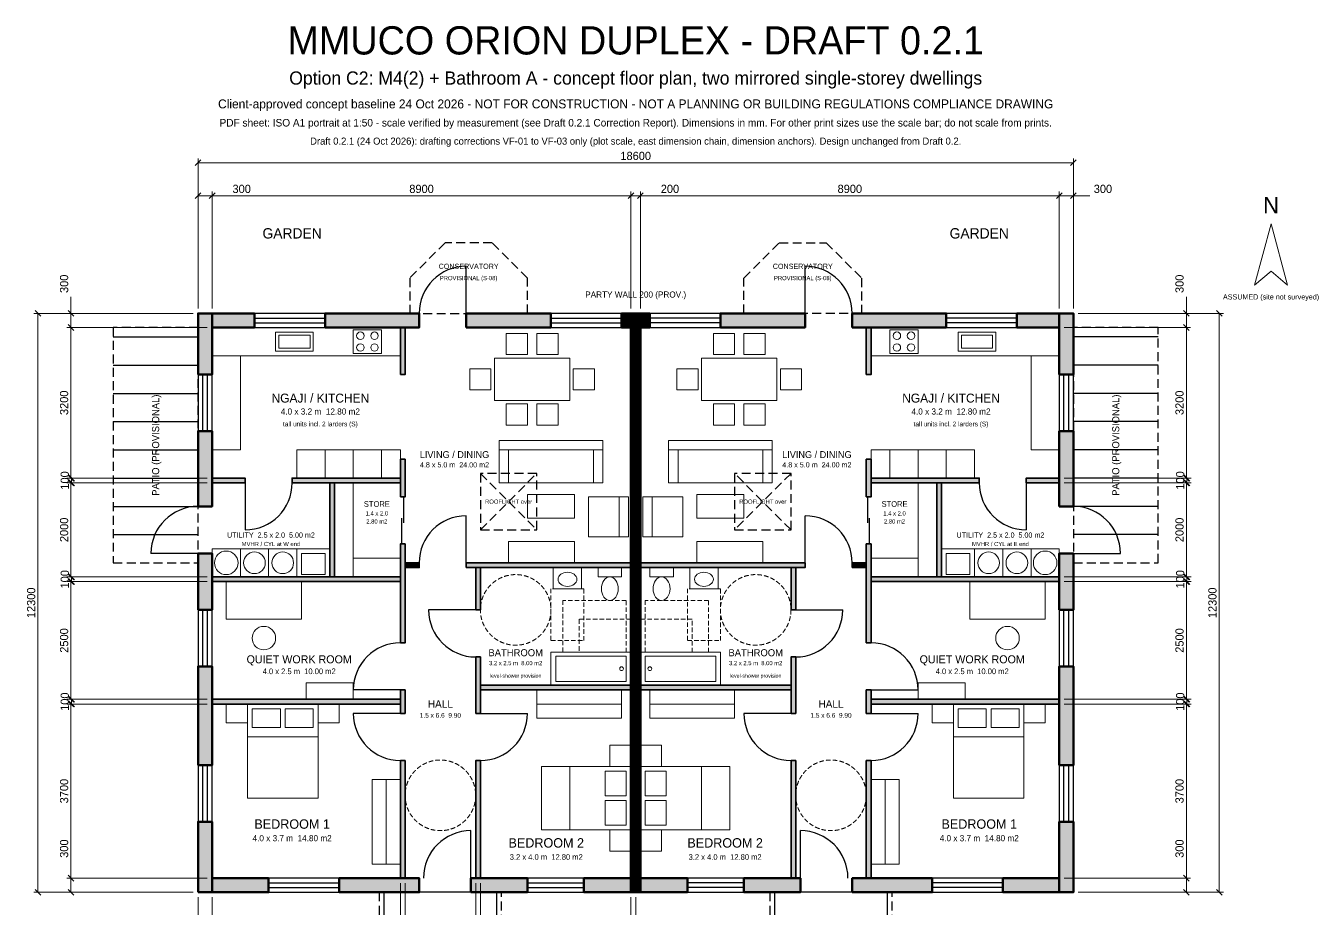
# Model space of a CAD drawing. Header units: millimetres. Extents: x -3999 to 23780, y -11246 to 18409.
# Drawn here: x -3658 to 23780, y -358 to 18409 of the extents above; entities that cross this region are included whole.
import ezdxf
from ezdxf.enums import TextEntityAlignment as Align

# ---------------------------------------------------------------- set-up
doc = ezdxf.new("R2010")
doc.units = ezdxf.units.MM
doc.header["$LTSCALE"] = 15
doc.linetypes.add('DASHED', pattern=[19.05, 12.7, -6.35])
doc.linetypes.add('HIDDEN', pattern=[9.525, 6.35, -3.175])
for name, color, linetype, lineweight in [('A-ACCS', 3, 'HIDDEN', 13), ('A-ANNO-DIMS', 1, 'Continuous', 18), ('A-ANNO-TEXT', 7, 'Continuous', 25), ('A-DOOR', 4, 'Continuous', 25), ('A-EXT', 3, 'Continuous', 25), ('A-FURN', 8, 'Continuous', 18), ('A-GLAZ', 5, 'Continuous', 25), ('A-PROV', 30, 'DASHED', 25), ('A-ROOF', 6, 'DASHED', 25), ('A-SANI', 4, 'Continuous', 18), ('A-WALL-EXT', 7, 'Continuous', 50), ('A-WALL-INT', 8, 'Continuous', 35), ('A-WALL-PARTY', 1, 'Continuous', 50)]:
    doc.layers.add(name, color=color, linetype=linetype, lineweight=lineweight)
doc.dimstyles.new('ORION', dxfattribs={"dimscale": 70, "dimtxt": 2.5, "dimasz": 2.5, "dimexe": 1.25, "dimexo": 1.5, "dimgap": 0.8, "dimtad": 1, "dimdec": 0, "dimdsep": 46, "dimtxsty": 'Standard', "dimtsz": 1.25, "dimcen": 2.5, "dimadec": 0, "dimazin": 0, "dimtfac": 1, "dimtdec": 4, "dimtmove": 0, "dimatfit": 3, "dimfxl": 1, "dimtzin": 0, "dimarcsym": 0})

# ---------------------------------------------------------------- blocks, each defined once
blk = doc.blocks.new('*D1')
at = {"layer": 'A-ANNO-DIMS', "color": 0}
for p, q in [((-62, 15438), (62, 15562)), ((0, 12405), (0, 15588)), ((0, 15500), (18600, 15500)), ((18538, 15438), (18662, 15562)), ((18600, 12405), (18600, 15588))]:
    blk.add_line(p, q, dxfattribs=at)
at = {"layer": 'A-ANNO-DIMS', "color": 0, "insert": (9300, 15644), "char_height": 175, "attachment_point": 5}
blk.add_mtext('18600', dxfattribs=at)
blk = doc.blocks.new('*D2')
at = {"layer": 'A-ANNO-DIMS', "color": 0}
for p, q in [((-62, 14738), (62, 14862)), ((0, 12405), (0, 14888)), ((238, 14738), (362, 14862)), ((300, 12405), (300, 14888)), ((0, 14800), (300, 14800)), ((300, 14800), (650, 14800))]:
    blk.add_line(p, q, dxfattribs=at)
at = {"layer": 'A-ANNO-DIMS', "color": 0, "insert": (928, 14944), "char_height": 175, "attachment_point": 5}
blk.add_mtext('300', dxfattribs=at)
blk = doc.blocks.new('*D3')
at = {"layer": 'A-ANNO-DIMS', "color": 0}
for p, q in [((238, 14738), (362, 14862)), ((300, 12405), (300, 14888)), ((9138, 14738), (9262, 14862)), ((9200, 12405), (9200, 14888)), ((300, 14800), (9200, 14800))]:
    blk.add_line(p, q, dxfattribs=at)
at = {"layer": 'A-ANNO-DIMS', "color": 0, "insert": (4750, 14944), "char_height": 175, "attachment_point": 5}
blk.add_mtext('8900', dxfattribs=at)
blk = doc.blocks.new('*D4')
at = {"layer": 'A-ANNO-DIMS', "color": 0}
for p, q in [((9138, 14738), (9262, 14862)), ((9200, 12405), (9200, 14888)), ((9338, 14738), (9462, 14862)), ((9400, 12405), (9400, 14888)), ((9200, 14800), (9400, 14800)), ((9400, 14800), (9750, 14800))]:
    blk.add_line(p, q, dxfattribs=at)
at = {"layer": 'A-ANNO-DIMS', "color": 0, "insert": (10028, 14944), "char_height": 175, "attachment_point": 5}
blk.add_mtext('200', dxfattribs=at)
blk = doc.blocks.new('*D5')
at = {"layer": 'A-ANNO-DIMS', "color": 0}
for p, q in [((9338, 14738), (9462, 14862)), ((9400, 12405), (9400, 14888)), ((18238, 14738), (18362, 14862)), ((18300, 12405), (18300, 14888)), ((9400, 14800), (18300, 14800))]:
    blk.add_line(p, q, dxfattribs=at)
at = {"layer": 'A-ANNO-DIMS', "color": 0, "insert": (13850, 14944), "char_height": 175, "attachment_point": 5}
blk.add_mtext('8900', dxfattribs=at)
blk = doc.blocks.new('*D6')
at = {"layer": 'A-ANNO-DIMS', "color": 0}
for p, q in [((18238, 14738), (18362, 14862)), ((18300, 12405), (18300, 14888)), ((18538, 14738), (18662, 14862)), ((18600, 12405), (18600, 14888)), ((18300, 14800), (18600, 14800)), ((18600, 14800), (18950, 14800))]:
    blk.add_line(p, q, dxfattribs=at)
at = {"layer": 'A-ANNO-DIMS', "color": 0, "insert": (19228, 14944), "char_height": 175, "attachment_point": 5}
blk.add_mtext('300', dxfattribs=at)
blk = doc.blocks.new('*D7')
at = {"layer": 'A-ANNO-DIMS', "color": 0}
for p, q in [((0, -105), (0, -4088)), ((300, -105), (300, -4088)), ((-62, -4062), (62, -3938)), ((0, -4000), (300, -4000)), ((238, -4062), (362, -3938)), ((300, -4000), (650, -4000))]:
    blk.add_line(p, q, dxfattribs=at)
at = {"layer": 'A-ANNO-DIMS', "color": 0, "insert": (928, -3856), "char_height": 175, "attachment_point": 5}
blk.add_mtext('300', dxfattribs=at)
blk = doc.blocks.new('*D13')
at = {"layer": 'A-ANNO-DIMS', "color": 0}
for p, q in [((9200, -105), (9200, -4381)), ((9300, -105), (9300, -4381)), ((9138, -4355), (9262, -4232)), ((9200, -4294), (9300, -4294)), ((9238, -4355), (9362, -4232))]:
    blk.add_line(p, q, dxfattribs=at)
at = {"layer": 'A-ANNO-DIMS', "color": 0, "insert": (9250, -4150), "char_height": 175, "attachment_point": 5}
blk.add_mtext('100', dxfattribs=at)
blk = doc.blocks.new('*D14')
at = {"layer": 'A-ANNO-DIMS', "color": 0}
for p, q in [((-3338, 12238), (-3462, 12362)), ((-105, 12300), (-3488, 12300)), ((-3400, 0), (-3400, 12300)), ((-105, 0), (-3488, 0)), ((-3338, -62), (-3462, 62))]:
    blk.add_line(p, q, dxfattribs=at)
at = {"layer": 'A-ANNO-DIMS', "color": 0, "insert": (-3544, 6150), "char_height": 175, "attachment_point": 5, "rotation": 90}
blk.add_mtext('12300', dxfattribs=at)
blk = doc.blocks.new('*D31')
at = {"layer": 'A-ANNO-DIMS', "color": 0}
for p, q in [((21762, 12238), (21638, 12362)), ((18705, 12300), (21788, 12300)), ((21700, 0), (21700, 12300)), ((18705, 0), (21788, 0)), ((21762, -62), (21638, 62))]:
    blk.add_line(p, q, dxfattribs=at)
at = {"layer": 'A-ANNO-DIMS', "color": 0, "insert": (21556, 6150), "char_height": 175, "attachment_point": 5, "rotation": 90}
blk.add_mtext('12300', dxfattribs=at)
blk = doc.blocks.new('*D32')
at = {"layer": 'A-ANNO-DIMS', "color": 0}
for p, q in [((4300, 195), (4300, -4088)), ((300, -105), (300, -4088)), ((238, -4062), (362, -3938)), ((300, -4000), (4300, -4000)), ((4238, -4062), (4362, -3938))]:
    blk.add_line(p, q, dxfattribs=at)
at = {"layer": 'A-ANNO-DIMS', "color": 0, "insert": (2300, -3856), "char_height": 175, "attachment_point": 5}
blk.add_mtext('4000', dxfattribs=at)
blk = doc.blocks.new('*D33')
at = {"layer": 'A-ANNO-DIMS', "color": 0}
for p, q in [((4300, 195), (4300, -4381)), ((4400, 195), (4400, -4381)), ((4238, -4355), (4362, -4232)), ((4300, -4294), (4400, -4294)), ((4338, -4355), (4462, -4232))]:
    blk.add_line(p, q, dxfattribs=at)
at = {"layer": 'A-ANNO-DIMS', "color": 0, "insert": (4350, -4150), "char_height": 175, "attachment_point": 5}
blk.add_mtext('100', dxfattribs=at)
blk = doc.blocks.new('*D34')
at = {"layer": 'A-ANNO-DIMS', "color": 0}
for p, q in [((4400, 195), (4400, -4088)), ((5900, 195), (5900, -4088)), ((4338, -4062), (4462, -3938)), ((4400, -4000), (5900, -4000)), ((5838, -4062), (5962, -3938))]:
    blk.add_line(p, q, dxfattribs=at)
at = {"layer": 'A-ANNO-DIMS', "color": 0, "insert": (5150, -3856), "char_height": 175, "attachment_point": 5}
blk.add_mtext('1500', dxfattribs=at)
blk = doc.blocks.new('*D35')
at = {"layer": 'A-ANNO-DIMS', "color": 0}
for p, q in [((5900, 195), (5900, -4381)), ((6000, 195), (6000, -4381)), ((5838, -4355), (5962, -4232)), ((5900, -4294), (6000, -4294)), ((5938, -4355), (6062, -4232))]:
    blk.add_line(p, q, dxfattribs=at)
at = {"layer": 'A-ANNO-DIMS', "color": 0, "insert": (5950, -4150), "char_height": 175, "attachment_point": 5}
blk.add_mtext('100', dxfattribs=at)
blk = doc.blocks.new('*D36')
at = {"layer": 'A-ANNO-DIMS', "color": 0}
for p, q in [((6000, 195), (6000, -4088)), ((9200, -105), (9200, -4088)), ((5938, -4062), (6062, -3938)), ((6000, -4000), (9200, -4000)), ((9138, -4062), (9262, -3938))]:
    blk.add_line(p, q, dxfattribs=at)
at = {"layer": 'A-ANNO-DIMS', "color": 0, "insert": (7600, -3856), "char_height": 175, "attachment_point": 5}
blk.add_mtext('3200', dxfattribs=at)
blk = doc.blocks.new('*D37')
at = {"layer": 'A-ANNO-DIMS', "color": 0}
for p, q in [((-2700, 300), (-2700, 650)), ((195, 300), (-2788, 300)), ((-2638, 238), (-2762, 362)), ((-2700, 0), (-2700, 300)), ((-105, 0), (-2788, 0)), ((-2638, -62), (-2762, 62))]:
    blk.add_line(p, q, dxfattribs=at)
at = {"layer": 'A-ANNO-DIMS', "color": 0, "insert": (-2844, 928), "char_height": 175, "attachment_point": 5, "rotation": 90}
blk.add_mtext('300', dxfattribs=at)
blk = doc.blocks.new('*D38')
at = {"layer": 'A-ANNO-DIMS', "color": 0}
for p, q in [((195, 4000), (-2788, 4000)), ((-2638, 3938), (-2762, 4062)), ((-2700, 300), (-2700, 4000)), ((195, 300), (-2788, 300)), ((-2638, 238), (-2762, 362))]:
    blk.add_line(p, q, dxfattribs=at)
at = {"layer": 'A-ANNO-DIMS', "color": 0, "insert": (-2844, 2150), "char_height": 175, "attachment_point": 5, "rotation": 90}
blk.add_mtext('3700', dxfattribs=at)
blk = doc.blocks.new('*D39')
at = {"layer": 'A-ANNO-DIMS', "color": 0}
for p, q in [((-2625, 4038), (-2748, 4162)), ((195, 4100), (-2774, 4100)), ((195, 4000), (-2774, 4000)), ((-2625, 3938), (-2748, 4062)), ((-2686, 4000), (-2686, 4100))]:
    blk.add_line(p, q, dxfattribs=at)
at = {"layer": 'A-ANNO-DIMS', "color": 0, "insert": (-2830, 4050), "char_height": 175, "attachment_point": 5, "rotation": 90}
blk.add_mtext('100', dxfattribs=at)
blk = doc.blocks.new('*D40')
at = {"layer": 'A-ANNO-DIMS', "color": 0}
for p, q in [((195, 6600), (-2788, 6600)), ((-2638, 6538), (-2762, 6662)), ((-2700, 4100), (-2700, 6600)), ((-2638, 4038), (-2762, 4162)), ((195, 4100), (-2788, 4100))]:
    blk.add_line(p, q, dxfattribs=at)
at = {"layer": 'A-ANNO-DIMS', "color": 0, "insert": (-2844, 5350), "char_height": 175, "attachment_point": 5, "rotation": 90}
blk.add_mtext('2500', dxfattribs=at)
blk = doc.blocks.new('*D41')
at = {"layer": 'A-ANNO-DIMS', "color": 0}
for p, q in [((195, 6700), (-2774, 6700)), ((195, 6600), (-2774, 6600)), ((-2625, 6638), (-2748, 6762)), ((-2625, 6538), (-2748, 6662)), ((-2686, 6600), (-2686, 6700))]:
    blk.add_line(p, q, dxfattribs=at)
at = {"layer": 'A-ANNO-DIMS', "color": 0, "insert": (-2830, 6650), "char_height": 175, "attachment_point": 5, "rotation": 90}
blk.add_mtext('100', dxfattribs=at)
blk = doc.blocks.new('*D42')
at = {"layer": 'A-ANNO-DIMS', "color": 0}
for p, q in [((195, 8700), (-2788, 8700)), ((-2638, 8638), (-2762, 8762)), ((-2700, 6700), (-2700, 8700)), ((195, 6700), (-2788, 6700)), ((-2638, 6638), (-2762, 6762))]:
    blk.add_line(p, q, dxfattribs=at)
at = {"layer": 'A-ANNO-DIMS', "color": 0, "insert": (-2844, 7700), "char_height": 175, "attachment_point": 5, "rotation": 90}
blk.add_mtext('2000', dxfattribs=at)
blk = doc.blocks.new('*D43')
at = {"layer": 'A-ANNO-DIMS', "color": 0}
for p, q in [((195, 8800), (-2774, 8800)), ((-2625, 8738), (-2748, 8862)), ((-2686, 8700), (-2686, 8800)), ((195, 8700), (-2774, 8700)), ((-2625, 8638), (-2748, 8762))]:
    blk.add_line(p, q, dxfattribs=at)
at = {"layer": 'A-ANNO-DIMS', "color": 0, "insert": (-2830, 8750), "char_height": 175, "attachment_point": 5, "rotation": 90}
blk.add_mtext('100', dxfattribs=at)
blk = doc.blocks.new('*D44')
at = {"layer": 'A-ANNO-DIMS', "color": 0}
for p, q in [((195, 12000), (-2788, 12000)), ((-2638, 11938), (-2762, 12062)), ((-2700, 8800), (-2700, 12000)), ((195, 8800), (-2788, 8800)), ((-2638, 8738), (-2762, 8862))]:
    blk.add_line(p, q, dxfattribs=at)
at = {"layer": 'A-ANNO-DIMS', "color": 0, "insert": (-2844, 10400), "char_height": 175, "attachment_point": 5, "rotation": 90}
blk.add_mtext('3200', dxfattribs=at)
blk = doc.blocks.new('*D45')
at = {"layer": 'A-ANNO-DIMS', "color": 0}
for p, q in [((-2700, 12300), (-2700, 12650)), ((-2638, 12238), (-2762, 12362)), ((-105, 12300), (-2788, 12300)), ((-2700, 12000), (-2700, 12300)), ((195, 12000), (-2788, 12000)), ((-2638, 11938), (-2762, 12062))]:
    blk.add_line(p, q, dxfattribs=at)
at = {"layer": 'A-ANNO-DIMS', "color": 0, "insert": (-2844, 12928), "char_height": 175, "attachment_point": 5, "rotation": 90}
blk.add_mtext('300', dxfattribs=at)
blk = doc.blocks.new('*D46')
at = {"layer": 'A-ANNO-DIMS', "color": 0}
for p, q in [((21000, 300), (21000, 650)), ((18405, 300), (21088, 300)), ((21062, 238), (20938, 362)), ((21000, 0), (21000, 300)), ((21062, -62), (20938, 62)), ((18705, 0), (21088, 0))]:
    blk.add_line(p, q, dxfattribs=at)
at = {"layer": 'A-ANNO-DIMS', "color": 0, "insert": (20856, 928), "char_height": 175, "attachment_point": 5, "rotation": 90}
blk.add_mtext('300', dxfattribs=at)
blk = doc.blocks.new('*D47')
at = {"layer": 'A-ANNO-DIMS', "color": 0}
for p, q in [((18405, 4000), (21088, 4000)), ((21062, 3938), (20938, 4062)), ((21000, 300), (21000, 4000)), ((18405, 300), (21088, 300)), ((21062, 238), (20938, 362))]:
    blk.add_line(p, q, dxfattribs=at)
at = {"layer": 'A-ANNO-DIMS', "color": 0, "insert": (20856, 2150), "char_height": 175, "attachment_point": 5, "rotation": 90}
blk.add_mtext('3700', dxfattribs=at)
blk = doc.blocks.new('*D48')
at = {"layer": 'A-ANNO-DIMS', "color": 0}
for p, q in [((21075, 4038), (20952, 4162)), ((18405, 4100), (21101, 4100)), ((18405, 4000), (21101, 4000)), ((21075, 3938), (20952, 4062)), ((21014, 4000), (21014, 4100))]:
    blk.add_line(p, q, dxfattribs=at)
at = {"layer": 'A-ANNO-DIMS', "color": 0, "insert": (20870, 4050), "char_height": 175, "attachment_point": 5, "rotation": 90}
blk.add_mtext('100', dxfattribs=at)
blk = doc.blocks.new('*D49')
at = {"layer": 'A-ANNO-DIMS', "color": 0}
for p, q in [((18405, 6600), (21088, 6600)), ((21062, 6538), (20938, 6662)), ((21000, 4100), (21000, 6600)), ((21062, 4038), (20938, 4162)), ((18405, 4100), (21088, 4100))]:
    blk.add_line(p, q, dxfattribs=at)
at = {"layer": 'A-ANNO-DIMS', "color": 0, "insert": (20856, 5350), "char_height": 175, "attachment_point": 5, "rotation": 90}
blk.add_mtext('2500', dxfattribs=at)
blk = doc.blocks.new('*D50')
at = {"layer": 'A-ANNO-DIMS', "color": 0}
for p, q in [((18405, 6700), (21101, 6700)), ((18405, 6600), (21101, 6600)), ((21075, 6638), (20952, 6762)), ((21075, 6538), (20952, 6662)), ((21014, 6600), (21014, 6700))]:
    blk.add_line(p, q, dxfattribs=at)
at = {"layer": 'A-ANNO-DIMS', "color": 0, "insert": (20870, 6650), "char_height": 175, "attachment_point": 5, "rotation": 90}
blk.add_mtext('100', dxfattribs=at)
blk = doc.blocks.new('*D51')
at = {"layer": 'A-ANNO-DIMS', "color": 0}
for p, q in [((18405, 8700), (21088, 8700)), ((21062, 8638), (20938, 8762)), ((21000, 6700), (21000, 8700)), ((18405, 6700), (21088, 6700)), ((21062, 6638), (20938, 6762))]:
    blk.add_line(p, q, dxfattribs=at)
at = {"layer": 'A-ANNO-DIMS', "color": 0, "insert": (20856, 7700), "char_height": 175, "attachment_point": 5, "rotation": 90}
blk.add_mtext('2000', dxfattribs=at)
blk = doc.blocks.new('*D52')
at = {"layer": 'A-ANNO-DIMS', "color": 0}
for p, q in [((18405, 8800), (21101, 8800)), ((21075, 8738), (20952, 8862)), ((21014, 8700), (21014, 8800)), ((18405, 8700), (21101, 8700)), ((21075, 8638), (20952, 8762))]:
    blk.add_line(p, q, dxfattribs=at)
at = {"layer": 'A-ANNO-DIMS', "color": 0, "insert": (20870, 8750), "char_height": 175, "attachment_point": 5, "rotation": 90}
blk.add_mtext('100', dxfattribs=at)
blk = doc.blocks.new('*D53')
at = {"layer": 'A-ANNO-DIMS', "color": 0}
for p, q in [((18405, 12000), (21088, 12000)), ((21062, 11938), (20938, 12062)), ((21000, 8800), (21000, 12000)), ((18405, 8800), (21088, 8800)), ((21062, 8738), (20938, 8862))]:
    blk.add_line(p, q, dxfattribs=at)
at = {"layer": 'A-ANNO-DIMS', "color": 0, "insert": (20856, 10400), "char_height": 175, "attachment_point": 5, "rotation": 90}
blk.add_mtext('3200', dxfattribs=at)
blk = doc.blocks.new('*D54')
at = {"layer": 'A-ANNO-DIMS', "color": 0}
for p, q in [((21000, 12300), (21000, 12650)), ((21062, 12238), (20938, 12362)), ((18705, 12300), (21088, 12300)), ((21000, 12000), (21000, 12300)), ((18405, 12000), (21088, 12000)), ((21062, 11938), (20938, 12062))]:
    blk.add_line(p, q, dxfattribs=at)
at = {"layer": 'A-ANNO-DIMS', "color": 0, "insert": (20856, 12928), "char_height": 175, "attachment_point": 5, "rotation": 90}
blk.add_mtext('300', dxfattribs=at)

msp = doc.modelspace()

# ---------------------------------------------------------------- hatches: boundary and pattern name
at = {"layer": 'A-WALL-EXT'}
for points in [[(0, 11000), (300, 11000), (300, 12300), (0, 12300)], [(300, 12000), (1200, 12000), (1200, 12300), (300, 12300)], [(2700, 12000), (4700, 12000), (4700, 12300), (2700, 12300)], [(5700, 12000), (7500, 12000), (7500, 12300), (5700, 12300)], [(9000, 12000), (9200, 12000), (9200, 12300), (9000, 12300)], [(9400, 12000), (9600, 12000), (9600, 12300), (9400, 12300)], [(11100, 12000), (12900, 12000), (12900, 12300), (11100, 12300)], [(13900, 12000), (15900, 12000), (15900, 12300), (13900, 12300)], [(17400, 12000), (18300, 12000), (18300, 12300), (17400, 12300)], [(18300, 11000), (18600, 11000), (18600, 12300), (18300, 12300)], [(0, 8200), (300, 8200), (300, 9800), (0, 9800)], [(18300, 8200), (18600, 8200), (18600, 9800), (18300, 9800)], [(0, 6000), (300, 6000), (300, 7200), (0, 7200)], [(18300, 6000), (18600, 6000), (18600, 7200), (18300, 7200)], [(0, 2700), (300, 2700), (300, 4800), (0, 4800)], [(18300, 2700), (18600, 2700), (18600, 4800), (18300, 4800)], [(0, 0), (300, 0), (300, 1500), (0, 1500)], [(18300, 0), (18600, 0), (18600, 1500), (18300, 1500)], [(300, 0), (1500, 0), (1500, 300), (300, 300)], [(3000, 0), (4700, 0), (4700, 300), (3000, 300)], [(5800, 0), (7000, 0), (7000, 300), (5800, 300)], [(8200, 0), (9200, 0), (9200, 300), (8200, 300)], [(9400, 0), (10400, 0), (10400, 300), (9400, 300)], [(11600, 0), (12800, 0), (12800, 300), (11600, 300)], [(13900, 0), (15600, 0), (15600, 300), (13900, 300)], [(17100, 0), (18300, 0), (18300, 300), (17100, 300)]]:
    msp.add_hatch(color=256, dxfattribs=at).paths.add_polyline_path(points)
at = {"layer": 'A-WALL-INT'}
for points in [[(4300, 11000), (4400, 11000), (4400, 12000), (4300, 12000)], [(14200, 11000), (14300, 11000), (14300, 12000), (14200, 12000)], [(4300, 8400), (4400, 8400), (4400, 9200), (4300, 9200)], [(14200, 8400), (14300, 8400), (14300, 9200), (14200, 9200)], [(300, 8700), (1000, 8700), (1000, 8800), (300, 8800)], [(2000, 8700), (4300, 8700), (4300, 8800), (2000, 8800)], [(14300, 8700), (16600, 8700), (16600, 8800), (14300, 8800)], [(17600, 8700), (18300, 8700), (18300, 8800), (17600, 8800)], [(2800, 6700), (2900, 6700), (2900, 8700), (2800, 8700)], [(15700, 6700), (15800, 6700), (15800, 8700), (15700, 8700)], [(4300, 5300), (4400, 5300), (4400, 7400), (4300, 7400)], [(14200, 5300), (14300, 5300), (14300, 7400), (14200, 7400)], [(4400, 6900), (4700, 6900), (4700, 7000), (4400, 7000)], [(5700, 6900), (9200, 6900), (9200, 7000), (5700, 7000)], [(5900, 6000), (6000, 6000), (6000, 6900), (5900, 6900)], [(9400, 6900), (12900, 6900), (12900, 7000), (9400, 7000)], [(12600, 6000), (12700, 6000), (12700, 6900), (12600, 6900)], [(13900, 6900), (14200, 6900), (14200, 7000), (13900, 7000)], [(300, 6600), (4300, 6600), (4300, 6700), (300, 6700)], [(14300, 6600), (18300, 6600), (18300, 6700), (14300, 6700)], [(5900, 3800), (6000, 3800), (6000, 5000), (5900, 5000)], [(12600, 3800), (12700, 3800), (12700, 5000), (12600, 5000)], [(6000, 4300), (9200, 4300), (9200, 4400), (6000, 4400)], [(9400, 4300), (12600, 4300), (12600, 4400), (9400, 4400)], [(4300, 3800), (4400, 3800), (4400, 4300), (4300, 4300)], [(14200, 3800), (14300, 3800), (14300, 4300), (14200, 4300)], [(300, 4000), (4300, 4000), (4300, 4100), (300, 4100)], [(14300, 4000), (18300, 4000), (18300, 4100), (14300, 4100)], [(4300, 300), (4400, 300), (4400, 2800), (4300, 2800)], [(5900, 300), (6000, 300), (6000, 2800), (5900, 2800)], [(12600, 300), (12700, 300), (12700, 2800), (12600, 2800)], [(14200, 300), (14300, 300), (14300, 2800), (14200, 2800)]]:
    msp.add_hatch(color=256, dxfattribs=at).paths.add_polyline_path(points)
at = {"layer": 'A-WALL-PARTY'}
h = msp.add_hatch(dxfattribs=at)
h.set_pattern_fill('ANSI37', color=256, scale=12, style=0)
h.paths.add_polyline_path([(9200, 0), (9400, 0), (9400, 12300), (9200, 12300)])

# ---------------------------------------------------------------- linework, layer by layer
at = {"layer": 'A-ACCS'}
for points in [[(7500, 5350), (8200, 5350), (8200, 6450), (7500, 6450)], [(10400, 5350), (11100, 5350), (11100, 6450), (10400, 6450)], [(7750, 5100), (9100, 5100), (9100, 6200), (7750, 6200)], [(9500, 5100), (10850, 5100), (10850, 6200), (9500, 6200)], [(8100, 5100), (9200, 5100), (9200, 5800), (8100, 5800)], [(9400, 5100), (10500, 5100), (10500, 5800), (9400, 5800)]]:
    msp.add_lwpolyline(points, close=True, dxfattribs=at)
for centre in [(6750, 6000), (11850, 6000), (5150, 2060), (13450, 2060)]:
    msp.add_circle(centre, 750, dxfattribs=at)
at = {"layer": 'A-ANNO-DIMS'}
msp.add_lwpolyline([(22800, 14200), (22450, 12900), (22800, 13200), (23150, 12900)], close=True, dxfattribs=at)
at = {"layer": 'A-DOOR'}
for p, q in [((5700, 12300), (5700, 13300)), ((12900, 12300), (12900, 13300)), ((1000, 8700), (1000, 7700)), ((17600, 8700), (17600, 7700)), ((4370, 7850), (4370, 8400)), ((14230, 7850), (14230, 8400)), ((5700, 7000), (5700, 8000)), ((12900, 7000), (12900, 8000)), ((4330, 7400), (4330, 7950)), ((14270, 7400), (14270, 7950)), ((0, 7200), (-1000, 7200)), ((18600, 7200), (19600, 7200)), ((5900, 6000), (4900, 6000)), ((12700, 6000), (13700, 6000)), ((4300, 4300), (3300, 4300)), ((14300, 4300), (15300, 4300)), ((4300, 3800), (3300, 3800)), ((6000, 3800), (7000, 3800)), ((12600, 3800), (11600, 3800)), ((14300, 3800), (15300, 3800)), ((5800, 300), (5800, 1310)), ((12800, 300), (12800, 1310))]:
    msp.add_line(p, q, dxfattribs=at)
for centre, radius, start, end in [((5700, 12300), 1000, 90, 180), ((12900, 12300), 1000, 0, 90), ((1000, 8700), 1000, 270, 0), ((17600, 8700), 1000, 180, 270), ((0, 7200), 1000, 90, 180), ((5700, 7000), 1000, 90, 180), ((12900, 7000), 1000, 0, 90), ((18600, 7200), 1000, 0, 90), ((5900, 6000), 1000, 180, 270), ((12700, 6000), 1000, 270, 0), ((4300, 4300), 1000, 90, 180), ((14300, 4300), 1000, 0, 90), ((4300, 3800), 1000, 180, 270), ((6000, 3800), 1000, 270, 0), ((12600, 3800), 1000, 180, 270), ((14300, 3800), 1000, 270, 0), ((5800, 300), 1010, 90, 180), ((12800, 300), 1010, 0, 90)]:
    msp.add_arc(centre, radius, start, end, dxfattribs=at)
at = {"layer": 'A-EXT'}
for p, q in [((-1800, 11800), (0, 11800)), ((20400, 11800), (18600, 11800)), ((-1800, 11200), (0, 11200)), ((20400, 11200), (18600, 11200)), ((-1800, 10600), (0, 10600)), ((20400, 10600), (18600, 10600)), ((-1800, 10000), (0, 10000)), ((20400, 10000), (18600, 10000)), ((-1800, 9400), (0, 9400)), ((20400, 9400), (18600, 9400)), ((-1800, 8800), (0, 8800)), ((20400, 8800), (18600, 8800)), ((-1800, 8200), (0, 8200)), ((20400, 8200), (18600, 8200)), ((-1800, 7600), (0, 7600)), ((20400, 7600), (18600, 7600))]:
    msp.add_line(p, q, dxfattribs=at)
for points in [[(3950, -2000), (6350, -2000), (6350, 0), (3950, 0)], [(12250, -2000), (14650, -2000), (14650, 0), (12250, 0)]]:
    msp.add_lwpolyline(points, close=True, dxfattribs=at)
at = {"layer": 'A-FURN'}
for p, q in [((2700, 8800), (2700, 9400)), ((3300, 8800), (3300, 9400)), ((3900, 8800), (3900, 9400)), ((6400, 9400), (8600, 9400)), ((6600, 8700), (6600, 9400)), ((8400, 8700), (8400, 9400)), ((12200, 9400), (10000, 9400)), ((10200, 8700), (10200, 9400)), ((12000, 8700), (12000, 9400)), ((14700, 8800), (14700, 9400)), ((15300, 8800), (15300, 9400)), ((15900, 8800), (15900, 9400)), ((8950, 7550), (8950, 8400)), ((9650, 7550), (9650, 8400)), ((7200, 4000), (9000, 4000)), ((11400, 4000), (9600, 4000)), ((1050, 3300), (2550, 3300)), ((17550, 3300), (16050, 3300)), ((7900, 1325), (7900, 2675)), ((10700, 1325), (10700, 2675)), ((4000, 600), (4000, 2400)), ((14600, 600), (14600, 2400))]:
    msp.add_line(p, q, dxfattribs=at)
for points in [[(300, 11400), (4300, 11400), (4300, 12000), (300, 12000)], [(6550, 11425), (7000, 11425), (7000, 11875), (6550, 11875)], [(7200, 11425), (7650, 11425), (7650, 11875), (7200, 11875)], [(10950, 11425), (11400, 11425), (11400, 11875), (10950, 11875)], [(11600, 11425), (12050, 11425), (12050, 11875), (11600, 11875)], [(14300, 11400), (18300, 11400), (18300, 12000), (14300, 12000)], [(300, 9400), (900, 9400), (900, 11400), (300, 11400)], [(6300, 10450), (7900, 10450), (7900, 11350), (6300, 11350)], [(10700, 10450), (12300, 10450), (12300, 11350), (10700, 11350)], [(17700, 9400), (18300, 9400), (18300, 11400), (17700, 11400)], [(5775, 10675), (6225, 10675), (6225, 11125), (5775, 11125)], [(7975, 10675), (8425, 10675), (8425, 11125), (7975, 11125)], [(10175, 10675), (10625, 10675), (10625, 11125), (10175, 11125)], [(12375, 10675), (12825, 10675), (12825, 11125), (12375, 11125)], [(6550, 9925), (7000, 9925), (7000, 10375), (6550, 10375)], [(7200, 9925), (7650, 9925), (7650, 10375), (7200, 10375)], [(10950, 9925), (11400, 9925), (11400, 10375), (10950, 10375)], [(11600, 9925), (12050, 9925), (12050, 10375), (11600, 10375)], [(2100, 8800), (4300, 8800), (4300, 9400), (2100, 9400)], [(6400, 8700), (8600, 8700), (8600, 9600), (6400, 9600)], [(10000, 8700), (12200, 8700), (12200, 9600), (10000, 9600)], [(14300, 8800), (16500, 8800), (16500, 9400), (14300, 9400)], [(2900, 6700), (3300, 6700), (3300, 8700), (2900, 8700)], [(15300, 6700), (15700, 6700), (15700, 8700), (15300, 8700)], [(7000, 7950), (8000, 7950), (8000, 8450), (7000, 8450)], [(8300, 7550), (9150, 7550), (9150, 8400), (8300, 8400)], [(9450, 7550), (10300, 7550), (10300, 8400), (9450, 8400)], [(10600, 7950), (11600, 7950), (11600, 8450), (10600, 8450)], [(6600, 7000), (8000, 7000), (8000, 7450), (6600, 7450)], [(10600, 7000), (12000, 7000), (12000, 7450), (10600, 7450)], [(300, 6700), (900, 6700), (900, 7300), (300, 7300)], [(900, 6700), (2800, 6700), (2800, 7300), (900, 7300)], [(15800, 6700), (17700, 6700), (17700, 7300), (15800, 7300)], [(17700, 6700), (18300, 6700), (18300, 7300), (17700, 7300)], [(3300, 6700), (4300, 6700), (4300, 7100), (3300, 7100)], [(14300, 6700), (15300, 6700), (15300, 7100), (14300, 7100)], [(600, 5800), (2200, 5800), (2200, 6600), (600, 6600)], [(16400, 5800), (18000, 5800), (18000, 6600), (16400, 6600)], [(2300, 4100), (3300, 4100), (3300, 4450), (2300, 4450)], [(15300, 4100), (16300, 4100), (16300, 4450), (15300, 4450)], [(7200, 3700), (9000, 3700), (9000, 4300), (7200, 4300)], [(9600, 3700), (11400, 3700), (11400, 4300), (9600, 4300)], [(600, 3600), (1050, 3600), (1050, 4000), (600, 4000)], [(1050, 2000), (2550, 2000), (2550, 4000), (1050, 4000)], [(1150, 3500), (1750, 3500), (1750, 3900), (1150, 3900)], [(1850, 3500), (2450, 3500), (2450, 3900), (1850, 3900)], [(2550, 3600), (3000, 3600), (3000, 4000), (2550, 4000)], [(15600, 3600), (16050, 3600), (16050, 4000), (15600, 4000)], [(16050, 2000), (17550, 2000), (17550, 4000), (16050, 4000)], [(16150, 3500), (16750, 3500), (16750, 3900), (16150, 3900)], [(16850, 3500), (17450, 3500), (17450, 3900), (16850, 3900)], [(17550, 3600), (18000, 3600), (18000, 4000), (17550, 4000)], [(8750, 2675), (9200, 2675), (9200, 3125), (8750, 3125)], [(9400, 2675), (9850, 2675), (9850, 3125), (9400, 3125)], [(7300, 1325), (9200, 1325), (9200, 2675), (7300, 2675)], [(8650, 2050), (9100, 2050), (9100, 2575), (8650, 2575)], [(9400, 1325), (11300, 1325), (11300, 2675), (9400, 2675)], [(9500, 2050), (9950, 2050), (9950, 2575), (9500, 2575)], [(3700, 600), (4300, 600), (4300, 2400), (3700, 2400)], [(14300, 600), (14900, 600), (14900, 2400), (14300, 2400)], [(8650, 1425), (9100, 1425), (9100, 1950), (8650, 1950)], [(9500, 1425), (9950, 1425), (9950, 1950), (9500, 1950)], [(8750, 875), (9200, 875), (9200, 1325), (8750, 1325)], [(9400, 875), (9850, 875), (9850, 1325), (9400, 1325)]]:
    msp.add_lwpolyline(points, close=True, dxfattribs=at)
for centre in [(600, 7000), (18000, 7000), (1400, 5400), (17200, 5400)]:
    msp.add_circle(centre, 250, dxfattribs=at)
at = {"layer": 'A-GLAZ'}
for p, q in [((1200, 12200), (2700, 12200)), ((1200, 12100), (2700, 12100)), ((7500, 12200), (9000, 12200)), ((7500, 12100), (9000, 12100)), ((11100, 12200), (9600, 12200)), ((11100, 12100), (9600, 12100)), ((17400, 12200), (15900, 12200)), ((17400, 12100), (15900, 12100)), ((100, 9800), (100, 11000)), ((200, 9800), (200, 11000)), ((18400, 9800), (18400, 11000)), ((18500, 9800), (18500, 11000)), ((100, 4800), (100, 6000)), ((200, 4800), (200, 6000)), ((18400, 4800), (18400, 6000)), ((18500, 4800), (18500, 6000)), ((100, 1500), (100, 2700)), ((200, 1500), (200, 2700)), ((18400, 1500), (18400, 2700)), ((18500, 1500), (18500, 2700)), ((1500, 200), (3000, 200)), ((1500, 100), (3000, 100)), ((7000, 200), (8200, 200)), ((7000, 100), (8200, 100)), ((11600, 200), (10400, 200)), ((11600, 100), (10400, 100)), ((17100, 200), (15600, 200)), ((17100, 100), (15600, 100))]:
    msp.add_line(p, q, dxfattribs=at)
for points in [[(1200, 12000), (2700, 12000), (2700, 12300), (1200, 12300)], [(7500, 12000), (9000, 12000), (9000, 12300), (7500, 12300)], [(9600, 12000), (11100, 12000), (11100, 12300), (9600, 12300)], [(15900, 12000), (17400, 12000), (17400, 12300), (15900, 12300)], [(0, 9800), (300, 9800), (300, 11000), (0, 11000)], [(18300, 9800), (18600, 9800), (18600, 11000), (18300, 11000)], [(0, 4800), (300, 4800), (300, 6000), (0, 6000)], [(18300, 4800), (18600, 4800), (18600, 6000), (18300, 6000)], [(0, 1500), (300, 1500), (300, 2700), (0, 2700)], [(18300, 1500), (18600, 1500), (18600, 2700), (18300, 2700)], [(1500, 0), (3000, 0), (3000, 300), (1500, 300)], [(7000, 0), (8200, 0), (8200, 300), (7000, 300)], [(10400, 0), (11600, 0), (11600, 300), (10400, 300)], [(15600, 0), (17100, 0), (17100, 300), (15600, 300)]]:
    msp.add_lwpolyline(points, close=True, dxfattribs=at)
at = {"layer": 'A-PROV'}
for points in [[(4500, 12300), (7000, 12300), (7000, 13050), (6250, 13800), (5250, 13800), (4500, 13050)], [(14100, 12300), (11600, 12300), (11600, 13050), (12350, 13800), (13350, 13800), (14100, 13050)], [(-1800, 7000), (0, 7000), (0, 12000), (-1800, 12000)], [(18600, 7000), (20400, 7000), (20400, 12000), (18600, 12000)]]:
    msp.add_lwpolyline(points, close=True, dxfattribs=at)
at = {"layer": 'A-ROOF'}
for p, q in [((6000, 7700), (7200, 8900)), ((6000, 8900), (7200, 7700)), ((12600, 7700), (11400, 8900)), ((12600, 8900), (11400, 7700))]:
    msp.add_line(p, q, dxfattribs=at)
for points in [[(6000, 7700), (7200, 7700), (7200, 8900), (6000, 8900)], [(11400, 7700), (12600, 7700), (12600, 8900), (11400, 8900)], [(3850, -2100), (6450, -2100), (6450, 0), (3850, 0)], [(12150, -2100), (14750, -2100), (14750, 0), (12150, 0)]]:
    msp.add_lwpolyline(points, close=True, dxfattribs=at)
at = {"layer": 'A-SANI'}
for points in [[(1650, 11500), (2450, 11500), (2450, 11900), (1650, 11900)], [(1720, 11560), (2380, 11560), (2380, 11840), (1720, 11840)], [(3300, 11450), (3900, 11450), (3900, 11950), (3300, 11950)], [(14700, 11450), (15300, 11450), (15300, 11950), (14700, 11950)], [(16150, 11500), (16950, 11500), (16950, 11900), (16150, 11900)], [(16220, 11560), (16880, 11560), (16880, 11840), (16220, 11840)], [(900, 6700), (1500, 6700), (1500, 7300), (900, 7300)], [(1500, 6700), (2100, 6700), (2100, 7300), (1500, 7300)], [(2200, 6750), (2700, 6750), (2700, 7200), (2200, 7200)], [(15900, 6750), (16400, 6750), (16400, 7200), (15900, 7200)], [(16500, 6700), (17100, 6700), (17100, 7300), (16500, 7300)], [(17100, 6700), (17700, 6700), (17700, 7300), (17100, 7300)], [(7550, 6450), (8150, 6450), (8150, 6900), (7550, 6900)], [(8500, 6700), (9000, 6700), (9000, 6900), (8500, 6900)], [(9600, 6700), (10100, 6700), (10100, 6900), (9600, 6900)], [(10450, 6450), (11050, 6450), (11050, 6900), (10450, 6900)], [(7500, 4400), (9200, 4400), (9200, 5100), (7500, 5100)], [(7600, 4480), (9100, 4480), (9100, 5020), (7600, 5020)], [(9400, 4400), (11100, 4400), (11100, 5100), (9400, 5100)], [(9500, 4480), (11000, 4480), (11000, 5020), (9500, 5020)]]:
    msp.add_lwpolyline(points, close=True, dxfattribs=at)
for centre, radius in [((3450, 11825), 80), ((3750, 11825), 80), ((14850, 11825), 80), ((15150, 11825), 80), ((3450, 11575), 80), ((3750, 11575), 80), ((14850, 11575), 80), ((15150, 11575), 80), ((1200, 7000), 230), ((1800, 7000), 230), ((16800, 7000), 230), ((17400, 7000), 230), ((9000, 4750), 40), ((9600, 4750), 40)]:
    msp.add_circle(centre, radius, dxfattribs=at)
for centre, major_axis, ratio in [((7850, 6650), (200, 0), 0.75), ((8750, 6450), (0, 250), 0.72), ((9850, 6450), (0, 250), 0.72), ((10750, 6650), (-200, 0), 0.75)]:
    msp.add_ellipse(centre, major_axis=major_axis, ratio=ratio, dxfattribs=at)
at = {"layer": 'A-WALL-EXT'}
for points in [[(0, 11000), (300, 11000), (300, 12300), (0, 12300)], [(300, 12000), (1200, 12000), (1200, 12300), (300, 12300)], [(2700, 12000), (4700, 12000), (4700, 12300), (2700, 12300)], [(5700, 12000), (7500, 12000), (7500, 12300), (5700, 12300)], [(9000, 12000), (9200, 12000), (9200, 12300), (9000, 12300)], [(9400, 12000), (9600, 12000), (9600, 12300), (9400, 12300)], [(11100, 12000), (12900, 12000), (12900, 12300), (11100, 12300)], [(13900, 12000), (15900, 12000), (15900, 12300), (13900, 12300)], [(17400, 12000), (18300, 12000), (18300, 12300), (17400, 12300)], [(18300, 11000), (18600, 11000), (18600, 12300), (18300, 12300)], [(0, 8200), (300, 8200), (300, 9800), (0, 9800)], [(18300, 8200), (18600, 8200), (18600, 9800), (18300, 9800)], [(0, 6000), (300, 6000), (300, 7200), (0, 7200)], [(18300, 6000), (18600, 6000), (18600, 7200), (18300, 7200)], [(0, 2700), (300, 2700), (300, 4800), (0, 4800)], [(18300, 2700), (18600, 2700), (18600, 4800), (18300, 4800)], [(0, 0), (300, 0), (300, 1500), (0, 1500)], [(18300, 0), (18600, 0), (18600, 1500), (18300, 1500)], [(300, 0), (1500, 0), (1500, 300), (300, 300)], [(3000, 0), (4700, 0), (4700, 300), (3000, 300)], [(5800, 0), (7000, 0), (7000, 300), (5800, 300)], [(8200, 0), (9200, 0), (9200, 300), (8200, 300)], [(9400, 0), (10400, 0), (10400, 300), (9400, 300)], [(11600, 0), (12800, 0), (12800, 300), (11600, 300)], [(13900, 0), (15600, 0), (15600, 300), (13900, 300)], [(17100, 0), (18300, 0), (18300, 300), (17100, 300)]]:
    msp.add_lwpolyline(points, close=True, dxfattribs=at)
at = {"layer": 'A-WALL-INT'}
for points in [[(4300, 11000), (4400, 11000), (4400, 12000), (4300, 12000)], [(14200, 11000), (14300, 11000), (14300, 12000), (14200, 12000)], [(4300, 8400), (4400, 8400), (4400, 9200), (4300, 9200)], [(14200, 8400), (14300, 8400), (14300, 9200), (14200, 9200)], [(300, 8700), (1000, 8700), (1000, 8800), (300, 8800)], [(2000, 8700), (4300, 8700), (4300, 8800), (2000, 8800)], [(14300, 8700), (16600, 8700), (16600, 8800), (14300, 8800)], [(17600, 8700), (18300, 8700), (18300, 8800), (17600, 8800)], [(2800, 6700), (2900, 6700), (2900, 8700), (2800, 8700)], [(15700, 6700), (15800, 6700), (15800, 8700), (15700, 8700)], [(4300, 5300), (4400, 5300), (4400, 7400), (4300, 7400)], [(14200, 5300), (14300, 5300), (14300, 7400), (14200, 7400)], [(4400, 6900), (4700, 6900), (4700, 7000), (4400, 7000)], [(5700, 6900), (9200, 6900), (9200, 7000), (5700, 7000)], [(5900, 6000), (6000, 6000), (6000, 6900), (5900, 6900)], [(9400, 6900), (12900, 6900), (12900, 7000), (9400, 7000)], [(12600, 6000), (12700, 6000), (12700, 6900), (12600, 6900)], [(13900, 6900), (14200, 6900), (14200, 7000), (13900, 7000)], [(300, 6600), (4300, 6600), (4300, 6700), (300, 6700)], [(14300, 6600), (18300, 6600), (18300, 6700), (14300, 6700)], [(5900, 3800), (6000, 3800), (6000, 5000), (5900, 5000)], [(12600, 3800), (12700, 3800), (12700, 5000), (12600, 5000)], [(6000, 4300), (9200, 4300), (9200, 4400), (6000, 4400)], [(9400, 4300), (12600, 4300), (12600, 4400), (9400, 4400)], [(4300, 3800), (4400, 3800), (4400, 4300), (4300, 4300)], [(14200, 3800), (14300, 3800), (14300, 4300), (14200, 4300)], [(300, 4000), (4300, 4000), (4300, 4100), (300, 4100)], [(14300, 4000), (18300, 4000), (18300, 4100), (14300, 4100)], [(4300, 300), (4400, 300), (4400, 2800), (4300, 2800)], [(5900, 300), (6000, 300), (6000, 2800), (5900, 2800)], [(12600, 300), (12700, 300), (12700, 2800), (12600, 2800)], [(14200, 300), (14300, 300), (14300, 2800), (14200, 2800)]]:
    msp.add_lwpolyline(points, close=True, dxfattribs=at)
at = {"layer": 'A-WALL-PARTY'}
msp.add_lwpolyline([(9200, 0), (9400, 0), (9400, 12300), (9200, 12300)], close=True, dxfattribs=at)

# ---------------------------------------------------------------- texts
at = {"layer": 'A-ANNO-TEXT'}
for s, height, p in [('MMUCO ORION DUPLEX - DRAFT 0.2.1', 600, (9300, 18100)), ('Option C2: M4(2) + Bathroom A - concept floor plan, two mirrored single-storey dwellings', 280, (9300, 17300)), ('Client-approved concept baseline 24 Oct 2026 - NOT FOR CONSTRUCTION - NOT A PLANNING OR BUILDING REGULATIONS COMPLIANCE DRAWING', 190, (9300, 16750)), ('PDF sheet: ISO A1 portrait at 1:50 - scale verified by measurement (see Draft 0.2.1 Correction Report). Dimensions in mm. For other print sizes use the scale bar; do not scale from prints.', 160, (9300, 16350)), ('Draft 0.2.1 (24 Oct 2026): drafting corrections VF-01 to VF-03 only (plot scale, east dimension chain, dimension anchors). Design unchanged from Draft 0.2.', 150, (9300, 15960)), ('N', 350, (22800, 14600)), ('GARDEN', 220, (2000, 14000)), ('GARDEN', 220, (16600, 14000)), ('CONSERVATORY', 110, (5750, 13300)), ('CONSERVATORY', 110, (12850, 13300)), ('PROVISIONAL (S-08)', 90, (5750, 13050)), ('PROVISIONAL (S-08)', 90, (12850, 13050)), ('PARTY WALL 200 (PROV.)', 130, (9300, 12700)), ('ASSUMED (site not surveyed)', 110, (22800, 12650)), ('NGAJI / KITCHEN', 190, (2600, 10500)), ('NGAJI / KITCHEN', 190, (16000, 10500)), ('4.0 x 3.2 m  12.80 m2', 130, (2600, 10215)), ('4.0 x 3.2 m  12.80 m2', 130, (16000, 10215)), ('tall units incl. 2 larders (S)', 100, (2600, 9950)), ('tall units incl. 2 larders (S)', 100, (16000, 9950)), ('LIVING / DINING', 145, (5450, 9300)), ('LIVING / DINING', 145, (13150, 9300)), ('4.8 x 5.0 m  24.00 m2', 110, (5450, 9082.5)), ('4.8 x 5.0 m  24.00 m2', 110, (13150, 9082.5)), ('STORE', 120, (3800, 8250)), ('ROOFLIGHT over', 90, (6600, 8300)), ('ROOFLIGHT over', 90, (12000, 8300)), ('STORE', 120, (14800, 8250)), ('1.4 x 2.0', 90, (3800, 8050)), ('1.4 x 2.0', 90, (14800, 8050)), ('2.80 m2', 90, (3800, 7880)), ('2.80 m2', 90, (14800, 7880)), ('UTILITY  2.5 x 2.0  5.00 m2', 110, (1550, 7590)), ('MVHR / CYL at W end', 90, (1550, 7400)), ('UTILITY  2.5 x 2.0  5.00 m2', 110, (17050, 7590)), ('MVHR / CYL at E end', 90, (17050, 7400)), ('QUIET WORK ROOM', 170, (2150, 4950)), ('BATHROOM', 150, (6750, 5090)), ('BATHROOM', 150, (11850, 5090)), ('QUIET WORK ROOM', 170, (16450, 4950)), ('4.0 x 2.5 m  10.00 m2', 120, (2150, 4695)), ('3.2 x 2.5 m  8.00 m2', 90, (6750, 4870)), ('3.2 x 2.5 m  8.00 m2', 90, (11850, 4870)), ('4.0 x 2.5 m  10.00 m2', 120, (16450, 4695)), ('level-shower provision', 80, (6750, 4600)), ('level-shower provision', 80, (11850, 4600)), ('HALL', 160, (5150, 4000)), ('HALL', 160, (13450, 4000)), ('1.5 x 6.6  9.90', 100, (5150, 3760)), ('1.5 x 6.6  9.90', 100, (13450, 3760)), ('BEDROOM 1', 200, (2000, 1450)), ('BEDROOM 1', 200, (16600, 1450)), ('4.0 x 3.7 m  14.80 m2', 130, (2000, 1150)), ('BEDROOM 2', 200, (7400, 1050)), ('BEDROOM 2', 200, (11200, 1050)), ('4.0 x 3.7 m  14.80 m2', 130, (16600, 1150)), ('3.2 x 4.0 m  12.80 m2', 120, (7400, 750)), ('3.2 x 4.0 m  12.80 m2', 120, (11200, 750))]:
    msp.add_text(s, height=height, dxfattribs=at).set_placement(p, align=Align.MIDDLE_CENTER)
for p in [(-900, 9500), (19500, 9500)]:
    msp.add_text('PATIO (PROVISIONAL)', height=150, rotation=90, dxfattribs=at).set_placement(p, align=Align.MIDDLE_CENTER)

# ---------------------------------------------------------------- dimensions: what is measured, and where the dimension line sits
at = {"layer": 'A-ANNO-DIMS'}
for base, p1, p2, picture, middle in [((9300, 15500), (0, 12300), (18600, 12300), '*D1', (9300, 15643.5)), ((150, 14800), (0, 12300), (300, 12300), '*D2', (927.7, 14943.5)), ((4750, 14800), (300, 12300), (9200, 12300), '*D3', (4750, 14943.5)), ((9300, 14800), (9200, 12300), (9400, 12300), '*D4', (10027.7, 14943.5)), ((13850, 14800), (9400, 12300), (18300, 12300), '*D5', (13850, 14943.5)), ((18450, 14800), (18300, 12300), (18600, 12300), '*D6', (19227.7, 14943.5)), ((2300, -4000), (300, 0), (4300, 300), '*D32', (2300, -3856.5)), ((5150, -4000), (4400, 300), (5900, 300), '*D34', (5150, -3856.5)), ((7600, -4000), (6000, 300), (9200, 0), '*D36', (7600, -3856.5)), ((150, -4000), (0, 0), (300, 0), '*D7', (927.7, -3856.5))]:
    dim = msp.add_linear_dim(base=base, p1=p1, p2=p2, dimstyle='ORION', dxfattribs=at)
    dim.commit()
    dim.dimension.update_dxf_attribs({"geometry": picture, "text_midpoint": middle})
for base, p1, p2, picture, middle in [((-2700, 12150), (300, 12000), (0, 12300), '*D45', (-2843.5, 12927.7)), ((21000, 12150), (18300, 12000), (18600, 12300), '*D54', (20856.5, 12927.7)), ((-3400, 6150), (0, 0), (0, 12300), '*D14', (-3543.5, 6150)), ((21700, 6150), (18600, 0), (18600, 12300), '*D31', (21556.5, 6150)), ((-2700, 10400), (300, 8800), (300, 12000), '*D44', (-2843.5, 10400)), ((21000, 10400), (18300, 8800), (18300, 12000), '*D53', (20856.5, 10400)), ((-2700, 7700), (300, 6700), (300, 8700), '*D42', (-2843.5, 7700)), ((21000, 7700), (18300, 6700), (18300, 8700), '*D51', (20856.5, 7700)), ((-2700, 5350), (300, 4100), (300, 6600), '*D40', (-2843.5, 5350)), ((21000, 5350), (18300, 4100), (18300, 6600), '*D49', (20856.5, 5350)), ((-2700, 2150), (300, 300), (300, 4000), '*D38', (-2843.5, 2150)), ((21000, 2150), (18300, 300), (18300, 4000), '*D47', (20856.5, 2150)), ((-2700, 150), (0, 0), (300, 300), '*D37', (-2843.5, 927.7)), ((21000, 150), (18600, 0), (18300, 300), '*D46', (20856.5, 927.7))]:
    dim = msp.add_linear_dim(base=base, p1=p1, p2=p2, angle=90, dimstyle='ORION', dxfattribs=at)
    dim.commit()
    dim.dimension.update_dxf_attribs({"geometry": picture, "text_midpoint": middle})
for base, p1, p2, picture, middle in [((-2686.5, 8750), (300, 8700), (300, 8800), '*D43', (-2830, 8750)), ((21013.5, 8750), (18300, 8700), (18300, 8800), '*D52', (20870, 8750)), ((-2686.5, 6650), (300, 6600), (300, 6700), '*D41', (-2830, 6650)), ((21013.5, 6650), (18300, 6600), (18300, 6700), '*D50', (20870, 6650)), ((-2686.5, 4050), (300, 4000), (300, 4100), '*D39', (-2830, 4050)), ((21013.5, 4050), (18300, 4000), (18300, 4100), '*D48', (20870, 4050))]:
    dim = msp.add_linear_dim(base=base, p1=p1, p2=p2, angle=90, dimstyle='ORION', dxfattribs=at)
    dim.commit()
    dim.dimension.update_dxf_attribs({"geometry": picture, "text_midpoint": middle, "dimtype": 160})
for base, p1, p2, picture, middle in [((4350, -4293.5), (4300, 300), (4400, 300), '*D33', (4350, -4150)), ((5950, -4293.5), (5900, 300), (6000, 300), '*D35', (5950, -4150)), ((9250, -4293.5), (9200, 0), (9300, 0), '*D13', (9250, -4150))]:
    dim = msp.add_linear_dim(base=base, p1=p1, p2=p2, dimstyle='ORION', dxfattribs=at)
    dim.commit()
    dim.dimension.update_dxf_attribs({"geometry": picture, "text_midpoint": middle, "dimtype": 160})

doc.saveas('drawing.dxf')
